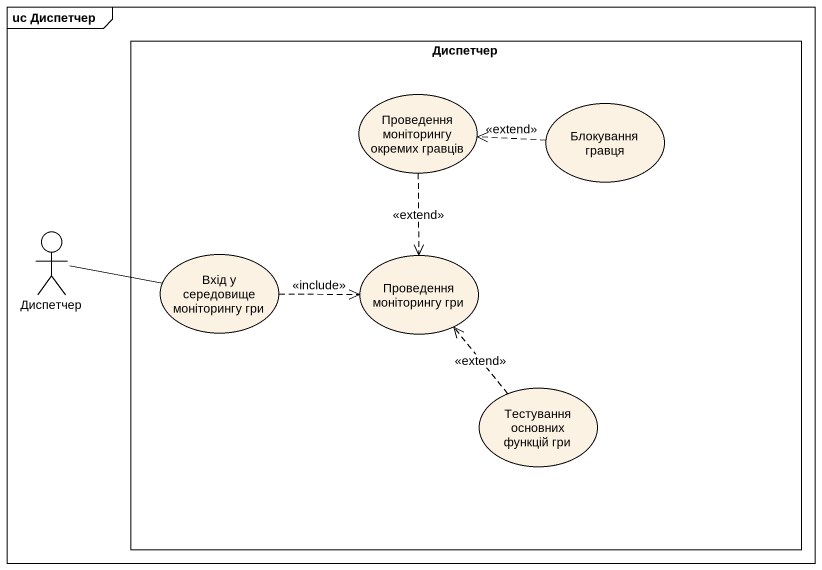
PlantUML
@startuml
mainframe uc Диспетчер
rectangle Диспетчер {
  usecase "Проведення моніторингу окремих гравців" as Проведення_моніторингу
  usecase "Блокування гравця" as Блокування_гравця
  usecase "Вхід у середовище моніторингу гри" as Вхід_у_середовище
  usecase "Проведення моніторингу гри" as Проведення_моніторингу_гри
  usecase "Тестування основних функцій гри" as Тестування_основних_функцій
}
actor "Диспетчер" as Диспетчер_2
Проведення_моніторингу ..> Проведення_моніторингу_гри : <<extend>>
Блокування_гравця .left.> Проведення_моніторингу : <<extend>>
Диспетчер_2 -right- Вхід_у_середовище
Вхід_у_середовище .right.> Проведення_моніторингу_гри : <<include>>
Тестування_основних_функцій .up.> Проведення_моніторингу_гри : <<extend>>
@enduml
